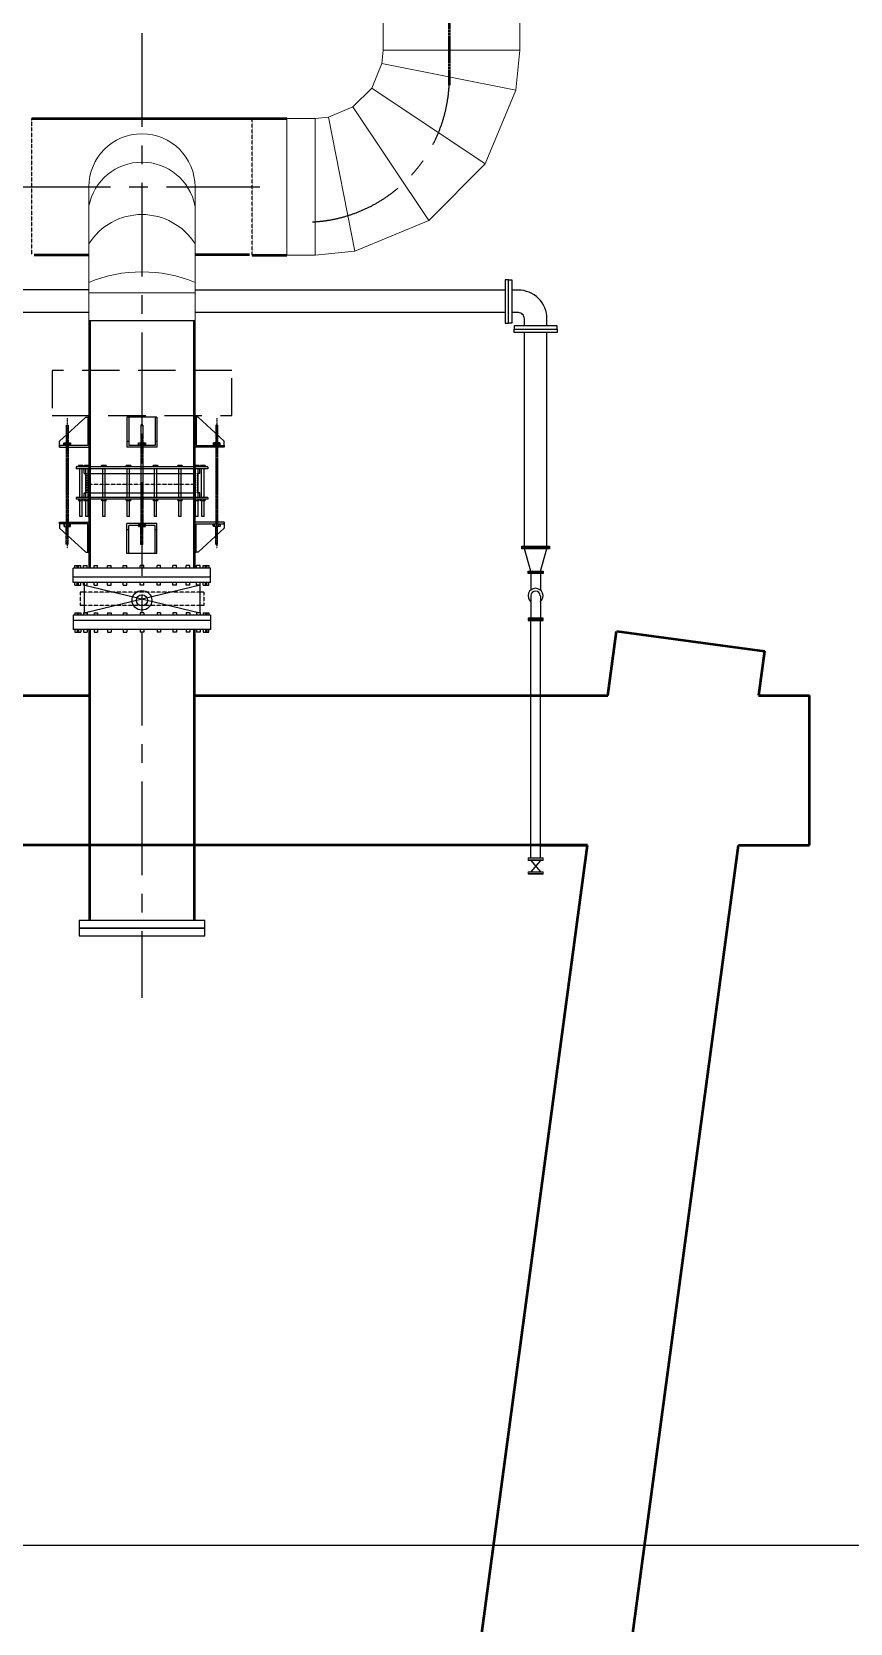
# Model space of a CAD drawing. Header units: inches. Extents: x 0 to 235202, y 0 to 361577.
# Drawn here: x 164528 to 169998, y 286760 to 297394 of the extents above; entities that cross this region are included whole.
import ezdxf

# ---------------------------------------------------------------- set-up
doc = ezdxf.new("R2010")
doc.units = ezdxf.units.IN
doc.header["$MEASUREMENT"] = 0
for name, pattern in [('CENTER', [2, 1.25, -0.25, 0.25, -0.25]), ('HIDDEN', [0.375, 0.25, -0.125]), ('PHANTOM2', [1.25, 0.625, -0.125, 0.125, -0.125, 0.125, -0.125])]:
    doc.linetypes.add(name, pattern=pattern)
for name, color, linetype in [('1', 1, 'CENTER'), ('2', 2, 'HIDDEN'), ('pipes', 2, 'Continuous'), ('sleeve type coupling', 1, 'Continuous'), ('steel elbow 90deg', 3, 'Continuous')]:
    doc.layers.add(name, color=color, linetype=linetype)
for name, color, linetype, lineweight in [('DIM', 251, 'Continuous', 0), ('hid', 8, 'HIDDEN', 0), ('MECHANICAL', 8, 'Continuous', 0), ('plan', 8, 'Continuous', 0), ('PLC WIRE', 7, 'Continuous', 0)]:
    doc.layers.add(name, color=color, linetype=linetype, lineweight=lineweight)

msp = doc.modelspace()

# ---------------------------------------------------------------- linework, layer by layer
at = {"color": 8, "linetype": 'CENTER', "ltscale": 500}
for p, q in [((165264, 297384), (165264, 290939)), ((163428, 296359), (166173, 296359))]:
    msp.add_line(p, q, dxfattribs=at)
at = {"color": 8}
for p, q in [((164714, 294658), (164889, 294818)), ((164889, 294818), (164914, 294818)), ((164914, 294818), (164902, 294818)), ((164902, 294818), (164902, 294630)), ((164914, 294618), (164914, 294818)), ((165164, 294818), (165164, 294618)), ((165364, 294818), (165164, 294818)), ((165176, 294818), (165176, 294630)), ((165352, 294818), (165352, 294630)), ((165364, 294818), (165364, 294618)), ((165639, 294818), (165614, 294818)), ((165614, 294818), (165626, 294818)), ((165614, 294618), (165614, 294818)), ((165626, 294818), (165626, 294630)), ((165814, 294658), (165639, 294818)), ((164714, 294618), (164714, 294658)), ((164902, 294630), (164714, 294630)), ((164714, 294630), (164714, 294618)), ((164714, 294618), (164914, 294618)), ((165164, 294658), (165176, 294658)), ((165364, 294618), (165164, 294618)), ((165352, 294630), (165176, 294630)), ((165352, 294658), (165364, 294658)), ((165814, 294618), (165614, 294618)), ((165626, 294630), (165814, 294630)), ((165814, 294618), (165814, 294658)), ((165814, 294630), (165814, 294618)), ((164714, 294117), (164714, 294077)), ((164714, 294105), (164714, 294117)), ((164714, 294117), (164914, 294117)), ((164902, 294105), (164714, 294105)), ((164714, 294077), (164889, 293917)), ((164902, 293917), (164902, 294105)), ((164914, 294117), (164914, 293917)), ((165164, 293908), (165164, 294108)), ((165364, 294108), (165164, 294108)), ((165164, 294068), (165176, 294068)), ((165176, 293908), (165176, 294096)), ((165352, 294096), (165176, 294096)), ((165352, 293908), (165352, 294096)), ((165352, 294068), (165364, 294068)), ((165364, 293908), (165364, 294108)), ((165814, 294117), (165614, 294117)), ((165614, 294117), (165614, 293917)), ((165626, 293917), (165626, 294105)), ((165626, 294105), (165814, 294105)), ((165814, 294077), (165639, 293917)), ((165814, 294117), (165814, 294077)), ((165814, 294105), (165814, 294117)), ((164889, 293917), (164914, 293917)), ((164914, 293917), (164902, 293917)), ((165364, 293908), (165164, 293908)), ((165639, 293917), (165614, 293917)), ((165614, 293917), (165626, 293917)), ((165722, 293810), (164805, 293810)), ((164805, 293714), (164805, 293810)), ((165722, 293750), (164805, 293750)), ((164816, 293810), (164816, 293827)), ((164816, 293827), (164855, 293827)), ((164831, 293810), (164831, 293827)), ((164840, 293810), (164840, 293827)), ((164855, 293810), (164855, 293827)), ((164874, 293827), (164898, 293827)), ((164874, 293810), (164874, 293827)), ((164898, 293810), (164898, 293827)), ((164944, 293827), (164968, 293827)), ((164944, 293810), (164944, 293827)), ((164968, 293810), (164968, 293827)), ((165034, 293827), (165058, 293827)), ((165034, 293810), (165034, 293827)), ((165058, 293810), (165058, 293827)), ((165139, 293827), (165163, 293827)), ((165139, 293810), (165139, 293827)), ((165163, 293810), (165163, 293827)), ((165252, 293810), (165252, 293827)), ((165276, 293827), (165252, 293827)), ((165276, 293810), (165276, 293827)), ((165365, 293810), (165365, 293827)), ((165389, 293827), (165365, 293827)), ((165389, 293810), (165389, 293827)), ((165470, 293810), (165470, 293827)), ((165494, 293827), (165470, 293827)), ((165494, 293810), (165494, 293827)), ((165560, 293810), (165560, 293827)), ((165584, 293827), (165560, 293827)), ((165584, 293810), (165584, 293827)), ((165629, 293810), (165629, 293827)), ((165653, 293827), (165629, 293827)), ((165653, 293810), (165653, 293827)), ((165673, 293810), (165673, 293827)), ((165673, 293827), (165712, 293827)), ((165688, 293810), (165688, 293827)), ((165697, 293810), (165697, 293827)), ((165712, 293827), (165712, 293810)), ((165722, 293714), (165722, 293810)), ((165722, 293714), (164805, 293714)), ((164816, 293697), (164816, 293714)), ((164816, 293697), (164855, 293697)), ((164831, 293697), (164831, 293714)), ((164840, 293697), (164840, 293714)), ((164878, 293650), (164850, 293650)), ((164855, 293697), (164855, 293714)), ((164874, 293697), (164874, 293714)), ((164874, 293698), (165650, 293512)), ((164874, 293697), (164898, 293697)), ((164878, 293715), (164878, 293512)), ((164878, 293512), (165653, 293698)), ((164898, 293697), (164898, 293714)), ((164944, 293697), (164944, 293714)), ((164944, 293697), (164968, 293697)), ((164968, 293697), (164968, 293714)), ((165034, 293697), (165034, 293714)), ((165034, 293697), (165058, 293697)), ((165058, 293697), (165058, 293714)), ((165139, 293697), (165139, 293714)), ((165139, 293697), (165163, 293697)), ((165163, 293697), (165163, 293714)), ((165252, 293697), (165252, 293714)), ((165276, 293697), (165252, 293697)), ((165276, 293697), (165276, 293714)), ((165365, 293697), (165365, 293714)), ((165389, 293697), (165365, 293697)), ((165389, 293697), (165389, 293714)), ((165470, 293697), (165470, 293714)), ((165494, 293697), (165470, 293697)), ((165494, 293697), (165494, 293714)), ((165560, 293697), (165560, 293714)), ((165584, 293697), (165560, 293697)), ((165584, 293697), (165584, 293714)), ((165629, 293697), (165629, 293714)), ((165653, 293697), (165629, 293697)), ((165650, 293715), (165650, 293512)), ((165678, 293650), (165650, 293650)), ((165653, 293697), (165653, 293714)), ((165673, 293697), (165673, 293714)), ((165673, 293697), (165712, 293697)), ((165688, 293697), (165688, 293714)), ((165697, 293697), (165697, 293714)), ((165712, 293697), (165712, 293714)), ((164816, 293512), (164816, 293495)), ((164816, 293512), (164855, 293512)), ((164831, 293512), (164831, 293495)), ((164840, 293512), (164840, 293495)), ((164878, 293560), (164850, 293560)), ((164855, 293512), (164855, 293495)), ((164874, 293512), (164898, 293512)), ((164874, 293512), (164874, 293495)), ((164898, 293512), (164898, 293495)), ((164944, 293512), (164968, 293512)), ((164944, 293512), (164944, 293495)), ((164968, 293512), (164968, 293495)), ((165034, 293512), (165058, 293512)), ((165034, 293512), (165034, 293495)), ((165058, 293512), (165058, 293495)), ((165139, 293512), (165163, 293512)), ((165139, 293512), (165139, 293495)), ((165163, 293512), (165163, 293495)), ((165252, 293512), (165252, 293495)), ((165276, 293512), (165252, 293512)), ((165276, 293512), (165276, 293495)), ((165365, 293512), (165365, 293495)), ((165389, 293512), (165365, 293512)), ((165389, 293512), (165389, 293495)), ((165470, 293512), (165470, 293495)), ((165494, 293512), (165470, 293512)), ((165494, 293512), (165494, 293495)), ((165560, 293512), (165560, 293495)), ((165584, 293512), (165560, 293512)), ((165584, 293512), (165584, 293495)), ((165629, 293512), (165629, 293495)), ((165653, 293512), (165629, 293512)), ((165678, 293560), (165650, 293560)), ((165653, 293512), (165653, 293495)), ((165673, 293512), (165673, 293495)), ((165673, 293512), (165712, 293512)), ((165688, 293512), (165688, 293495)), ((165697, 293512), (165697, 293495)), ((165712, 293512), (165712, 293495)), ((164805, 293495), (164805, 293399)), ((165722, 293495), (164805, 293495)), ((165722, 293459), (164805, 293459)), ((165722, 293495), (165722, 293399)), ((165722, 293399), (164805, 293399)), ((164816, 293399), (164816, 293382)), ((164816, 293382), (164855, 293382)), ((164831, 293399), (164831, 293382)), ((164840, 293399), (164840, 293382)), ((164855, 293399), (164855, 293382)), ((164874, 293399), (164874, 293382)), ((164874, 293382), (164898, 293382)), ((164898, 293399), (164898, 293382)), ((164944, 293399), (164944, 293382)), ((164944, 293382), (164968, 293382)), ((164968, 293399), (164968, 293382)), ((165034, 293399), (165034, 293382)), ((165034, 293382), (165058, 293382)), ((165058, 293399), (165058, 293382)), ((165139, 293399), (165139, 293382)), ((165139, 293382), (165163, 293382)), ((165163, 293399), (165163, 293382)), ((165252, 293399), (165252, 293382)), ((165276, 293382), (165252, 293382)), ((165276, 293399), (165276, 293382)), ((165365, 293399), (165365, 293382)), ((165389, 293382), (165365, 293382)), ((165389, 293399), (165389, 293382)), ((165470, 293399), (165470, 293382)), ((165494, 293382), (165470, 293382)), ((165494, 293399), (165494, 293382)), ((165560, 293399), (165560, 293382)), ((165584, 293382), (165560, 293382)), ((165584, 293399), (165584, 293382)), ((165629, 293399), (165629, 293382)), ((165653, 293382), (165629, 293382)), ((165653, 293399), (165653, 293382)), ((165673, 293399), (165673, 293382)), ((165673, 293382), (165712, 293382)), ((165688, 293399), (165688, 293382)), ((165697, 293399), (165697, 293382)), ((165712, 293382), (165712, 293399)), ((165684, 291456), (164844, 291456)), ((164844, 291456), (164844, 291404)), ((164844, 291404), (165684, 291404)), ((165684, 291404), (164844, 291404)), ((164844, 291404), (164844, 291352)), ((165684, 291404), (165684, 291456)), ((165684, 291352), (165684, 291404)), ((164844, 291352), (165684, 291352))]:
    msp.add_line(p, q, dxfattribs=at)
at = {"color": 8, "linetype": 'HIDDEN'}
for p, q in [((164850, 293650), (164850, 293560)), ((165650, 293650), (164878, 293650)), ((165678, 293650), (165678, 293560)), ((165650, 293560), (164878, 293560))]:
    msp.add_line(p, q, dxfattribs=at)
at = {"color": 1}
msp.add_lwpolyline([(105098, 331407), (105098, 287281), (181188, 287281), (181188, 331407)], close=True, dxfattribs=at)
at = {"color": 8}
for radius in [65.7, 37.5]:
    msp.add_circle((165264, 293595), radius, dxfattribs=at)
at = {"color": 8, "linetype": 'CENTER', "ltscale": 500}
msp.add_arc((166352, 297089), 967, 273.1033, 356.8967, dxfattribs=at)
at = {"layer": '1', "color": 8, "linetype": 'HIDDEN', "ltscale": 1000}
for p, q in [((165864, 295130), (164664, 295130)), ((164664, 295130), (164664, 294830)), ((165864, 294830), (165864, 295130)), ((164664, 294830), (165864, 294830))]:
    msp.add_line(p, q, dxfattribs=at)
at = {"layer": '1', "color": 8, "linetype": 'CENTER', "ltscale": 0.09}
for p, q in [((164764, 294812), (164764, 293942)), ((165764, 294812), (165764, 293942))]:
    msp.add_line(p, q, dxfattribs=at)
at = {"layer": '1', "color": 8}
for p, q in [((164757, 294768), (164757, 294105)), ((164757, 294768), (164757, 294647)), ((164770, 294704), (164757, 294704)), ((164770, 294704), (164757, 294704)), ((164770, 294700), (164757, 294700)), ((164770, 294700), (164757, 294700)), ((164770, 294700), (164757, 294700)), ((164770, 294700), (164757, 294700)), ((164770, 294696), (164757, 294696)), ((164770, 294696), (164757, 294696)), ((164770, 294692), (164757, 294692)), ((164770, 294692), (164757, 294692)), ((164770, 294688), (164757, 294688)), ((164770, 294688), (164757, 294688)), ((164770, 294688), (164757, 294688)), ((164770, 294688), (164757, 294688)), ((164770, 294684), (164757, 294684)), ((164770, 294684), (164757, 294684)), ((164770, 294680), (164757, 294680)), ((164770, 294680), (164757, 294680)), ((164770, 294768), (164770, 294105)), ((164770, 294768), (164770, 294647)), ((165257, 294768), (165257, 294105)), ((165257, 294768), (165257, 294647)), ((165270, 294768), (165257, 294768)), ((165270, 294768), (165257, 294768)), ((165270, 294704), (165257, 294704)), ((165270, 294704), (165257, 294704)), ((165270, 294700), (165257, 294700)), ((165270, 294700), (165257, 294700)), ((165270, 294700), (165257, 294700)), ((165270, 294700), (165257, 294700)), ((165270, 294696), (165257, 294696)), ((165270, 294696), (165257, 294696)), ((165270, 294692), (165257, 294692)), ((165270, 294692), (165257, 294692)), ((165270, 294688), (165257, 294688)), ((165270, 294688), (165257, 294688)), ((165270, 294688), (165257, 294688)), ((165270, 294688), (165257, 294688)), ((165270, 294684), (165257, 294684)), ((165270, 294684), (165257, 294684)), ((165270, 294680), (165257, 294680)), ((165270, 294680), (165257, 294680)), ((165270, 294768), (165270, 294105)), ((165270, 294768), (165270, 294647)), ((165757, 294768), (165757, 294105)), ((165757, 294768), (165757, 294647)), ((165757, 294768), (165770, 294768)), ((165757, 294768), (165770, 294768)), ((165757, 294704), (165770, 294704)), ((165757, 294704), (165770, 294704)), ((165757, 294700), (165770, 294700)), ((165757, 294700), (165770, 294700)), ((165757, 294700), (165770, 294700)), ((165757, 294700), (165770, 294700)), ((165757, 294696), (165770, 294696)), ((165757, 294696), (165770, 294696)), ((165757, 294692), (165770, 294692)), ((165757, 294692), (165770, 294692)), ((165757, 294688), (165770, 294688)), ((165757, 294688), (165770, 294688)), ((165757, 294688), (165770, 294688)), ((165757, 294688), (165770, 294688)), ((165757, 294684), (165770, 294684)), ((165757, 294684), (165770, 294684)), ((165757, 294680), (165770, 294680)), ((165757, 294680), (165770, 294680)), ((165770, 294768), (165770, 294105)), ((165770, 294768), (165770, 294647)), ((164741, 294630), (164741, 294647)), ((164741, 294647), (164787, 294647)), ((164741, 294630), (164741, 294647)), ((164741, 294647), (164787, 294647)), ((164787, 294630), (164741, 294630)), ((164787, 294630), (164741, 294630)), ((164749, 294647), (164749, 294630)), ((164749, 294647), (164749, 294630)), ((164770, 294676), (164757, 294676)), ((164770, 294676), (164757, 294676)), ((164770, 294672), (164757, 294672)), ((164770, 294672), (164757, 294672)), ((164770, 294668), (164757, 294668)), ((164770, 294668), (164757, 294668)), ((164770, 294664), (164757, 294664)), ((164770, 294664), (164757, 294664)), ((164770, 294660), (164757, 294660)), ((164770, 294660), (164757, 294660)), ((164770, 294656), (164757, 294656)), ((164770, 294656), (164757, 294656)), ((164770, 294652), (164757, 294652)), ((164770, 294652), (164757, 294652)), ((164770, 294648), (164757, 294648)), ((164770, 294648), (164757, 294648)), ((164770, 294627), (164757, 294627)), ((164770, 294627), (164757, 294627)), ((164770, 294623), (164757, 294623)), ((164770, 294623), (164757, 294623)), ((164770, 294619), (164757, 294619)), ((164770, 294619), (164757, 294619)), ((164770, 294615), (164757, 294615)), ((164770, 294615), (164757, 294615)), ((164770, 294611), (164757, 294611)), ((164770, 294611), (164757, 294611)), ((164770, 294607), (164757, 294607)), ((164770, 294607), (164757, 294607)), ((164770, 294603), (164757, 294603)), ((164770, 294603), (164757, 294603)), ((164770, 294598), (164757, 294598)), ((164770, 294598), (164757, 294598)), ((164778, 294647), (164778, 294630)), ((164778, 294647), (164778, 294630)), ((164787, 294647), (164787, 294630)), ((164787, 294647), (164787, 294630)), ((165241, 294630), (165241, 294647)), ((165241, 294647), (165287, 294647)), ((165241, 294630), (165241, 294647)), ((165241, 294647), (165287, 294647)), ((165287, 294630), (165241, 294630)), ((165287, 294630), (165241, 294630)), ((165249, 294647), (165249, 294630)), ((165249, 294647), (165249, 294630)), ((165270, 294676), (165257, 294676)), ((165270, 294676), (165257, 294676)), ((165270, 294672), (165257, 294672)), ((165270, 294672), (165257, 294672)), ((165270, 294668), (165257, 294668)), ((165270, 294668), (165257, 294668)), ((165270, 294664), (165257, 294664)), ((165270, 294664), (165257, 294664)), ((165270, 294660), (165257, 294660)), ((165270, 294660), (165257, 294660)), ((165270, 294656), (165257, 294656)), ((165270, 294656), (165257, 294656)), ((165270, 294652), (165257, 294652)), ((165270, 294652), (165257, 294652)), ((165270, 294648), (165257, 294648)), ((165270, 294648), (165257, 294648)), ((165270, 294628), (165257, 294628)), ((165270, 294628), (165257, 294628)), ((165270, 294627), (165257, 294627)), ((165270, 294627), (165257, 294627)), ((165270, 294623), (165257, 294623)), ((165270, 294623), (165257, 294623)), ((165270, 294623), (165257, 294623)), ((165270, 294623), (165257, 294623)), ((165270, 294619), (165257, 294619)), ((165270, 294619), (165257, 294619)), ((165270, 294615), (165257, 294615)), ((165270, 294615), (165257, 294615)), ((165270, 294611), (165257, 294611)), ((165270, 294611), (165257, 294611)), ((165270, 294607), (165257, 294607)), ((165270, 294607), (165257, 294607)), ((165278, 294647), (165278, 294630)), ((165278, 294647), (165278, 294630)), ((165287, 294647), (165287, 294630)), ((165287, 294647), (165287, 294630)), ((165787, 294647), (165741, 294647)), ((165741, 294647), (165741, 294630)), ((165787, 294647), (165741, 294647)), ((165741, 294647), (165741, 294630)), ((165741, 294630), (165787, 294630)), ((165741, 294630), (165787, 294630)), ((165749, 294647), (165749, 294630)), ((165749, 294647), (165749, 294630)), ((165757, 294676), (165770, 294676)), ((165757, 294676), (165770, 294676)), ((165757, 294672), (165770, 294672)), ((165757, 294672), (165770, 294672)), ((165757, 294668), (165770, 294668)), ((165757, 294668), (165770, 294668)), ((165757, 294664), (165770, 294664)), ((165757, 294664), (165770, 294664)), ((165757, 294660), (165770, 294660)), ((165757, 294660), (165770, 294660)), ((165757, 294656), (165770, 294656)), ((165757, 294656), (165770, 294656)), ((165757, 294652), (165770, 294652)), ((165757, 294652), (165770, 294652)), ((165757, 294648), (165770, 294648)), ((165757, 294648), (165770, 294648)), ((165757, 294627), (165770, 294627)), ((165757, 294627), (165770, 294627)), ((165757, 294623), (165770, 294623)), ((165757, 294623), (165770, 294623)), ((165757, 294619), (165770, 294619)), ((165757, 294619), (165770, 294619)), ((165757, 294615), (165770, 294615)), ((165757, 294615), (165770, 294615)), ((165757, 294611), (165770, 294611)), ((165757, 294611), (165770, 294611)), ((165757, 294607), (165770, 294607)), ((165757, 294607), (165770, 294607)), ((165757, 294603), (165770, 294603)), ((165757, 294603), (165770, 294603)), ((165757, 294598), (165770, 294598)), ((165757, 294598), (165770, 294598)), ((165778, 294647), (165778, 294630)), ((165778, 294647), (165778, 294630)), ((165787, 294630), (165787, 294647)), ((165787, 294630), (165787, 294647)), ((164741, 294105), (164741, 294088)), ((164787, 294105), (164741, 294105)), ((164741, 294105), (164741, 294088)), ((164787, 294105), (164741, 294105)), ((164741, 294088), (164787, 294088)), ((164741, 294088), (164787, 294088)), ((164749, 294088), (164749, 294105)), ((164749, 294088), (164749, 294105)), ((164770, 294137), (164757, 294137)), ((164770, 294137), (164757, 294137)), ((164770, 294133), (164757, 294133)), ((164770, 294133), (164757, 294133)), ((164770, 294129), (164757, 294129)), ((164770, 294129), (164757, 294129)), ((164770, 294125), (164757, 294125)), ((164770, 294125), (164757, 294125)), ((164770, 294120), (164757, 294120)), ((164770, 294120), (164757, 294120)), ((164770, 294116), (164757, 294116)), ((164770, 294116), (164757, 294116)), ((164770, 294112), (164757, 294112)), ((164770, 294112), (164757, 294112)), ((164770, 294108), (164757, 294108)), ((164770, 294108), (164757, 294108)), ((164770, 294088), (164757, 294088)), ((164757, 293967), (164757, 294088)), ((164770, 294088), (164757, 294088)), ((164770, 294084), (164757, 294084)), ((164770, 294084), (164757, 294084)), ((164770, 294080), (164757, 294080)), ((164770, 294080), (164757, 294080)), ((164770, 294076), (164757, 294076)), ((164770, 294076), (164757, 294076)), ((164770, 294071), (164757, 294071)), ((164770, 294071), (164757, 294071)), ((164770, 293967), (164770, 294088)), ((164778, 294088), (164778, 294105)), ((164778, 294088), (164778, 294105)), ((164787, 294088), (164787, 294105)), ((164787, 294088), (164787, 294105)), ((165241, 294105), (165241, 294088)), ((165287, 294105), (165241, 294105)), ((165241, 294105), (165241, 294088)), ((165287, 294105), (165241, 294105)), ((165241, 294088), (165287, 294088)), ((165241, 294088), (165287, 294088)), ((165249, 294088), (165249, 294105)), ((165249, 294088), (165249, 294105)), ((165270, 294133), (165257, 294133)), ((165270, 294133), (165257, 294133)), ((165270, 294129), (165257, 294129)), ((165270, 294129), (165257, 294129)), ((165270, 294125), (165257, 294125)), ((165270, 294125), (165257, 294125)), ((165270, 294120), (165257, 294120)), ((165270, 294120), (165257, 294120)), ((165270, 294116), (165257, 294116)), ((165270, 294116), (165257, 294116)), ((165270, 294112), (165257, 294112)), ((165270, 294112), (165257, 294112)), ((165270, 294108), (165257, 294108)), ((165270, 294108), (165257, 294108)), ((165270, 294088), (165257, 294088)), ((165257, 293967), (165257, 294088)), ((165270, 294088), (165257, 294088)), ((165270, 294084), (165257, 294084)), ((165270, 294084), (165257, 294084)), ((165270, 294080), (165257, 294080)), ((165270, 294080), (165257, 294080)), ((165270, 294076), (165257, 294076)), ((165270, 294076), (165257, 294076)), ((165270, 294071), (165257, 294071)), ((165270, 294071), (165257, 294071)), ((165270, 293967), (165270, 294088)), ((165278, 294088), (165278, 294105)), ((165278, 294088), (165278, 294105)), ((165287, 294088), (165287, 294105)), ((165287, 294088), (165287, 294105)), ((165741, 294088), (165741, 294105)), ((165741, 294105), (165787, 294105)), ((165741, 294088), (165741, 294105)), ((165741, 294105), (165787, 294105)), ((165787, 294088), (165741, 294088)), ((165787, 294088), (165741, 294088)), ((165749, 294088), (165749, 294105)), ((165749, 294088), (165749, 294105)), ((165757, 294137), (165770, 294137)), ((165757, 294137), (165770, 294137)), ((165757, 294133), (165770, 294133)), ((165757, 294133), (165770, 294133)), ((165757, 294129), (165770, 294129)), ((165757, 294129), (165770, 294129)), ((165757, 294125), (165770, 294125)), ((165757, 294125), (165770, 294125)), ((165757, 294120), (165770, 294120)), ((165757, 294120), (165770, 294120)), ((165757, 294116), (165770, 294116)), ((165757, 294116), (165770, 294116)), ((165757, 294112), (165770, 294112)), ((165757, 294112), (165770, 294112)), ((165757, 294108), (165770, 294108)), ((165757, 294108), (165770, 294108)), ((165757, 294088), (165770, 294088)), ((165757, 293967), (165757, 294088)), ((165757, 294088), (165770, 294088)), ((165757, 294084), (165770, 294084)), ((165757, 294084), (165770, 294084)), ((165757, 294080), (165770, 294080)), ((165757, 294080), (165770, 294080)), ((165757, 294076), (165770, 294076)), ((165757, 294076), (165770, 294076)), ((165757, 294071), (165770, 294071)), ((165757, 294071), (165770, 294071)), ((165770, 293967), (165770, 294088)), ((165778, 294088), (165778, 294105)), ((165778, 294088), (165778, 294105)), ((165787, 294105), (165787, 294088)), ((165787, 294105), (165787, 294088)), ((165270, 293967), (165257, 293967)), ((165270, 293967), (165257, 293967)), ((165757, 293967), (165770, 293967)), ((165757, 293967), (165770, 293967))]:
    msp.add_line(p, q, dxfattribs=at)
at = {"layer": '1', "color": 8, "linetype": 'HIDDEN', "ltscale": 0.009}
for p, q in [((164757, 294630), (164757, 294647)), ((164770, 294643), (164757, 294643)), ((164770, 294643), (164757, 294643)), ((164770, 294639), (164757, 294639)), ((164770, 294639), (164757, 294639)), ((164770, 294635), (164757, 294635)), ((164770, 294635), (164757, 294635)), ((164770, 294631), (164757, 294631)), ((164770, 294631), (164757, 294631)), ((164770, 294630), (164770, 294647)), ((165257, 294630), (165257, 294647)), ((165270, 294643), (165257, 294643)), ((165270, 294643), (165257, 294643)), ((165270, 294639), (165257, 294639)), ((165270, 294639), (165257, 294639)), ((165270, 294635), (165257, 294635)), ((165270, 294635), (165257, 294635)), ((165270, 294631), (165257, 294631)), ((165270, 294631), (165257, 294631)), ((165270, 294630), (165270, 294647)), ((165757, 294630), (165757, 294647)), ((165757, 294643), (165770, 294643)), ((165757, 294643), (165770, 294643)), ((165757, 294639), (165770, 294639)), ((165757, 294639), (165770, 294639)), ((165757, 294635), (165770, 294635)), ((165757, 294635), (165770, 294635)), ((165757, 294631), (165770, 294631)), ((165757, 294631), (165770, 294631)), ((165770, 294630), (165770, 294647)), ((164757, 294105), (164757, 294088)), ((164770, 294104), (164757, 294104)), ((164770, 294104), (164757, 294104)), ((164770, 294100), (164757, 294100)), ((164770, 294100), (164757, 294100)), ((164770, 294096), (164757, 294096)), ((164770, 294096), (164757, 294096)), ((164770, 294092), (164757, 294092)), ((164770, 294092), (164757, 294092)), ((164770, 294105), (164770, 294088)), ((165257, 294105), (165257, 294088)), ((165270, 294104), (165257, 294104)), ((165270, 294104), (165257, 294104)), ((165270, 294100), (165257, 294100)), ((165270, 294100), (165257, 294100)), ((165270, 294096), (165257, 294096)), ((165270, 294096), (165257, 294096)), ((165270, 294092), (165257, 294092)), ((165270, 294092), (165257, 294092)), ((165270, 294105), (165270, 294088)), ((165757, 294105), (165757, 294088)), ((165757, 294104), (165770, 294104)), ((165757, 294104), (165770, 294104)), ((165757, 294100), (165770, 294100)), ((165757, 294100), (165770, 294100)), ((165757, 294096), (165770, 294096)), ((165757, 294096), (165770, 294096)), ((165757, 294092), (165770, 294092)), ((165757, 294092), (165770, 294092)), ((165770, 294105), (165770, 294088))]:
    msp.add_line(p, q, dxfattribs=at)
at = {"layer": '1', "color": 8, "ltscale": 2000}
for p, q in [((167864, 291857), (167927, 291780)), ((167927, 291857), (167864, 291780)), ((167864, 291857), (167927, 291780)), ((167927, 291857), (167864, 291780))]:
    msp.add_line(p, q, dxfattribs=at)
at = {"layer": '2', "color": 8}
for p, q in [((164528, 295903), (164528, 296815)), ((166000, 295902), (166000, 296815)), ((165614, 294368), (164914, 294368))]:
    msp.add_line(p, q, dxfattribs=at)
at = {"layer": 'DIM', "color": 8, "linetype": 'PHANTOM2', "lineweight": 50, "ltscale": 20}
msp.add_line((167318, 314631), (167318, 297037), dxfattribs=at)
at = {"layer": 'DIM', "color": 8}
for p, q in [((166877, 297460), (166877, 297272)), ((167790, 297460), (167790, 297272)), ((166877, 297272), (166868, 297183)), ((167790, 297272), (166877, 297272)), ((167790, 297272), (167764, 297005)), ((166868, 297183), (166800, 297018)), ((166868, 297183), (167764, 297005)), ((166800, 297018), (166674, 296892)), ((166800, 297018), (167559, 296511)), ((167764, 297005), (167559, 296511)), ((166232, 296815), (166421, 296815)), ((166232, 295902), (166232, 296815)), ((166510, 296824), (166421, 296815)), ((166421, 295902), (166421, 296815)), ((166674, 296892), (166510, 296824)), ((166510, 296824), (166688, 295929)), ((166674, 296892), (167181, 296133)), ((167559, 296511), (167181, 296133)), ((164909, 296358), (164909, 295465)), ((165619, 296358), (165619, 295465)), ((167181, 296133), (166688, 295929)), ((166232, 295902), (166421, 295902)), ((166688, 295929), (166421, 295902)), ((164909, 295649), (165619, 295649))]:
    msp.add_line(p, q, dxfattribs=at)
at = {"layer": 'DIM', "color": 8, "lineweight": 50}
for p, q in [((164528, 296815), (166000, 296815)), ((166000, 296815), (166232, 296815)), ((164544, 295903), (164909, 295903)), ((165984, 295903), (165619, 295903)), ((166000, 295902), (166232, 295902)), ((164914, 295465), (164914, 293810)), ((165614, 295465), (165614, 293810)), ((164914, 293399), (164914, 291456)), ((165614, 293399), (165614, 291456))]:
    msp.add_line(p, q, dxfattribs=at)
at = {"layer": 'DIM', "color": 8, "linetype": 'Continuous', "ltscale": 100}
for p, q in [((167803, 293940), (167803, 293956)), ((167803, 293956), (167988, 293956)), ((167988, 293940), (167803, 293940)), ((167988, 293956), (167988, 293940)), ((167846, 293775), (167846, 293790)), ((167846, 293790), (167945, 293790)), ((167945, 293775), (167846, 293775)), ((167945, 293790), (167945, 293775)), ((167846, 293475), (167846, 293459)), ((167945, 293475), (167846, 293475)), ((167846, 293459), (167945, 293459)), ((167945, 293459), (167945, 293475)), ((167846, 291857), (167846, 291873)), ((167846, 291873), (167945, 291873)), ((167945, 291857), (167846, 291857)), ((167945, 291873), (167945, 291857)), ((167846, 291764), (167846, 291780)), ((167846, 291780), (167945, 291780)), ((167945, 291764), (167846, 291764)), ((167945, 291780), (167945, 291764))]:
    msp.add_line(p, q, dxfattribs=at)
at = {"layer": 'DIM', "color": 8}
for centre, radius, start, end in [((165264, 296358), 355, 0, 180), ((165264, 296162), 361, 10.9356, 169.0644), ((165264, 295753), 420, 32.2536, 147.7464), ((165264, 294862), 928, 67.5215, 112.4785)]:
    msp.add_arc(centre, radius, start, end, dxfattribs=at)
at = {"layer": 'DIM', "color": 8, "linetype": 'Continuous', "ltscale": 100}
msp.add_arc((167895, 293625), 50.2, 308.8728, 231.1272, dxfattribs=at)
at = {"layer": 'hid', "color": 8, "ltscale": 0.1}
for p, q in [((164889, 294442), (164905, 294442)), ((164889, 294442), (164905, 294442)), ((164889, 294442), (164905, 294442)), ((164896, 294442), (164896, 294314)), ((165623, 294442), (165639, 294442)), ((165632, 294442), (165632, 294314)), ((164889, 294314), (164905, 294314)), ((164889, 294314), (164905, 294314)), ((164889, 294314), (164905, 294314)), ((165623, 294314), (165639, 294314))]:
    msp.add_line(p, q, dxfattribs=at)
at = {"layer": 'MECHANICAL', "color": 8, "linetype": 'Continuous'}
for p, q in [((167988, 293948), (167803, 293948)), ((167945, 293782), (167846, 293782)), ((167945, 293467), (167846, 293467)), ((167945, 291865), (167846, 291865)), ((167945, 291865), (167846, 291865)), ((167945, 291772), (167846, 291772)), ((167945, 291772), (167846, 291772))]:
    msp.add_line(p, q, dxfattribs=at)
at = {"layer": 'MECHANICAL', "color": 8, "linetype": 'Continuous', "ltscale": 100}
for p, q in [((167846, 291857), (167846, 291873)), ((167846, 291873), (167945, 291873)), ((167945, 291857), (167846, 291857)), ((167945, 291873), (167945, 291857)), ((167846, 291764), (167846, 291780)), ((167846, 291780), (167945, 291780)), ((167945, 291764), (167846, 291764)), ((167945, 291780), (167945, 291764))]:
    msp.add_line(p, q, dxfattribs=at)
at = {"layer": 'pipes', "color": 8, "ltscale": 2000}
for p, q in [((164909, 295669), (164404, 295669)), ((167692, 295668), (165619, 295668)), ((167715, 295737), (167692, 295737)), ((167692, 295737), (167692, 295448)), ((167715, 295737), (167737, 295737)), ((167715, 295448), (167715, 295737)), ((167715, 295448), (167715, 295737)), ((167737, 295737), (167737, 295448)), ((167780, 295668), (167737, 295668)), ((164909, 295519), (164404, 295519)), ((167692, 295518), (165619, 295518)), ((167692, 295448), (167715, 295448)), ((167737, 295448), (167715, 295448)), ((167780, 295518), (167737, 295518)), ((168040, 295429), (167751, 295429)), ((167751, 295429), (167751, 295406)), ((167820, 295429), (167820, 295477)), ((167970, 295429), (167970, 295478)), ((168040, 295406), (168040, 295429)), ((167751, 295406), (168040, 295406)), ((167751, 295384), (167751, 295406)), ((167751, 295406), (168040, 295406)), ((168040, 295384), (167751, 295384)), ((167820, 293956), (167820, 295384)), ((167970, 293956), (167970, 295384)), ((168040, 295406), (168040, 295384)), ((167803, 293940), (167803, 293956)), ((167803, 293956), (167988, 293956)), ((167988, 293948), (167803, 293948)), ((167988, 293940), (167803, 293940)), ((167864, 293790), (167820, 293940)), ((167927, 293790), (167970, 293940)), ((167988, 293956), (167988, 293940)), ((167846, 293775), (167846, 293790)), ((167846, 293790), (167945, 293790)), ((167945, 293782), (167846, 293782)), ((167945, 293775), (167846, 293775)), ((167864, 293775), (167864, 293664)), ((167927, 293775), (167927, 293664)), ((167945, 293790), (167945, 293775)), ((167864, 293625), (167864, 293475)), ((167927, 293625), (167927, 293475)), ((167846, 293475), (167846, 293459)), ((167945, 293475), (167846, 293475)), ((167945, 293467), (167846, 293467)), ((167846, 293459), (167945, 293459)), ((167864, 291873), (167864, 293459)), ((167927, 291873), (167927, 293459)), ((167945, 293459), (167945, 293475))]:
    msp.add_line(p, q, dxfattribs=at)
for centre, radius, start, end in [((167780, 295477), 191, 0, 90.0001), ((167780, 295477), 40.6, 0, 90.0001), ((167895, 293625), 50.2, 308.8728, 231.1272), ((167895, 293625), 31.5, 360, 180)]:
    msp.add_arc(centre, radius, start, end, dxfattribs=at)
at = {"layer": 'plan', "color": 8, "lineweight": 50}
for p, q in [((168377, 292959), (168435, 293389)), ((168435, 293389), (169425, 293255)), ((169425, 293255), (169386, 292959)), ((162719, 292959), (164914, 292959)), ((165614, 292959), (168377, 292959)), ((169386, 292959), (169726, 292959)), ((169725, 291959), (169726, 292959)), ((168243, 291959), (156172, 291959)), ((162083, 246047), (168243, 291959)), ((163074, 245914), (169252, 291959)), ((167927, 291959), (168243, 291959)), ((169252, 291959), (169725, 291959))]:
    msp.add_line(p, q, dxfattribs=at)
at = {"layer": 'PLC WIRE', "color": 8, "ltscale": 2000}
for p, q in [((167864, 293790), (167820, 293940)), ((167927, 293790), (167970, 293940)), ((167864, 293775), (167864, 293664)), ((167927, 293775), (167927, 293664)), ((167864, 293625), (167864, 293475)), ((167927, 293625), (167927, 293475)), ((167864, 291873), (167864, 293459)), ((167927, 291873), (167927, 293459))]:
    msp.add_line(p, q, dxfattribs=at)
msp.add_arc((167895, 293625), 31.5, 360, 180, dxfattribs=at)
at = {"layer": 'sleeve type coupling', "color": 8}
for p, q in [((165704, 294486), (164824, 294486)), ((164824, 294486), (164824, 294474)), ((165704, 294474), (164824, 294474)), ((164841, 294486), (164841, 294496)), ((164872, 294496), (164841, 294496)), ((164848, 294282), (164848, 294474)), ((164849, 294496), (164849, 294486)), ((164864, 294496), (164864, 294486)), ((164864, 294282), (164864, 294474)), ((164872, 294496), (164872, 294486)), ((164878, 294442), (164878, 294474)), ((164881, 294486), (164881, 294496)), ((164912, 294496), (164881, 294496)), ((164889, 294496), (164889, 294486)), ((164889, 294282), (164889, 294474)), ((164904, 294496), (164904, 294486)), ((164905, 294282), (164905, 294474)), ((164912, 294496), (164912, 294486)), ((164994, 294486), (164994, 294496)), ((165025, 294496), (164994, 294496)), ((165002, 294496), (165002, 294486)), ((165002, 294282), (165002, 294474)), ((165018, 294496), (165018, 294486)), ((165018, 294282), (165018, 294474)), ((165025, 294496), (165025, 294486)), ((165158, 294486), (165158, 294496)), ((165189, 294496), (165158, 294496)), ((165165, 294496), (165165, 294486)), ((165165, 294282), (165165, 294474)), ((165181, 294496), (165181, 294486)), ((165181, 294282), (165181, 294474)), ((165189, 294496), (165189, 294486)), ((165370, 294496), (165339, 294496)), ((165339, 294486), (165339, 294496)), ((165347, 294496), (165347, 294486)), ((165347, 294282), (165347, 294474)), ((165362, 294496), (165362, 294486)), ((165363, 294282), (165363, 294474)), ((165370, 294496), (165370, 294486)), ((165503, 294486), (165503, 294496)), ((165533, 294496), (165503, 294496)), ((165510, 294496), (165510, 294486)), ((165510, 294282), (165510, 294474)), ((165526, 294496), (165526, 294486)), ((165526, 294282), (165526, 294474)), ((165533, 294496), (165533, 294486)), ((165616, 294486), (165616, 294496)), ((165646, 294496), (165616, 294496)), ((165623, 294496), (165623, 294486)), ((165623, 294282), (165623, 294474)), ((165639, 294496), (165639, 294486)), ((165639, 294282), (165639, 294474)), ((165646, 294496), (165646, 294486)), ((165650, 294442), (165650, 294474)), ((165656, 294486), (165656, 294496)), ((165687, 294496), (165656, 294496)), ((165663, 294282), (165663, 294474)), ((165664, 294496), (165664, 294486)), ((165679, 294496), (165679, 294486)), ((165679, 294282), (165679, 294474)), ((165687, 294496), (165687, 294486)), ((165704, 294486), (165704, 294474)), ((164878, 294442), (164889, 294442)), ((164905, 294442), (165002, 294442)), ((165018, 294442), (165165, 294442)), ((165181, 294442), (165347, 294442)), ((165363, 294442), (165510, 294442)), ((165526, 294442), (165623, 294442)), ((165650, 294442), (165639, 294442)), ((165704, 294282), (164824, 294282)), ((164824, 294282), (164824, 294270)), ((165704, 294270), (164824, 294270)), ((164841, 294270), (164841, 294260)), ((164872, 294260), (164841, 294260)), ((164849, 294156), (164849, 294270)), ((164864, 294156), (164864, 294270)), ((164872, 294260), (164872, 294270)), ((164878, 294282), (164878, 294314)), ((164878, 294314), (164889, 294314)), ((164881, 294270), (164881, 294260)), ((164912, 294260), (164881, 294260)), ((164889, 294282), (164883, 294282)), ((164889, 294156), (164889, 294270)), ((164904, 294156), (164904, 294270)), ((164905, 294314), (165002, 294314)), ((164912, 294260), (164912, 294270)), ((164994, 294270), (164994, 294260)), ((165025, 294260), (164994, 294260)), ((165002, 294156), (165002, 294270)), ((165018, 294314), (165165, 294314)), ((165018, 294156), (165018, 294270)), ((165025, 294260), (165025, 294270)), ((165158, 294270), (165158, 294260)), ((165189, 294260), (165158, 294260)), ((165165, 294156), (165165, 294270)), ((165181, 294314), (165347, 294314)), ((165181, 294156), (165181, 294270)), ((165189, 294260), (165189, 294270)), ((165339, 294270), (165339, 294260)), ((165370, 294260), (165339, 294260)), ((165347, 294156), (165347, 294270)), ((165362, 294156), (165362, 294270)), ((165363, 294314), (165510, 294314)), ((165370, 294260), (165370, 294270)), ((165503, 294270), (165503, 294260)), ((165533, 294260), (165503, 294260)), ((165510, 294156), (165510, 294270)), ((165526, 294314), (165623, 294314)), ((165526, 294156), (165526, 294270)), ((165533, 294260), (165533, 294270)), ((165616, 294270), (165616, 294260)), ((165646, 294260), (165616, 294260)), ((165623, 294156), (165623, 294270)), ((165650, 294314), (165639, 294314)), ((165639, 294156), (165639, 294270)), ((165646, 294260), (165646, 294270)), ((165650, 294282), (165650, 294314)), ((165656, 294270), (165656, 294260)), ((165687, 294260), (165656, 294260)), ((165664, 294156), (165664, 294270)), ((165679, 294156), (165679, 294270)), ((165687, 294260), (165687, 294270)), ((165704, 294282), (165704, 294270)), ((164864, 294156), (164849, 294156)), ((164904, 294156), (164889, 294156)), ((165018, 294156), (165002, 294156)), ((165181, 294156), (165165, 294156)), ((165362, 294156), (165347, 294156)), ((165526, 294156), (165510, 294156)), ((165639, 294156), (165623, 294156)), ((165679, 294156), (165664, 294156))]:
    msp.add_line(p, q, dxfattribs=at)
at = {"layer": 'sleeve type coupling', "color": 8, "linetype": 'HIDDEN', "ltscale": 25}
for p, q in [((165002, 294442), (165018, 294442)), ((165165, 294442), (165181, 294442)), ((165347, 294442), (165363, 294442)), ((165510, 294442), (165526, 294442)), ((165002, 294314), (165018, 294314)), ((165165, 294314), (165181, 294314)), ((165347, 294314), (165363, 294314)), ((165510, 294314), (165526, 294314))]:
    msp.add_line(p, q, dxfattribs=at)
at = {"layer": 'steel elbow 90deg', "color": 8}
msp.add_line((164909, 295465), (165619, 295465), dxfattribs=at)

doc.saveas('drawing.dxf')
